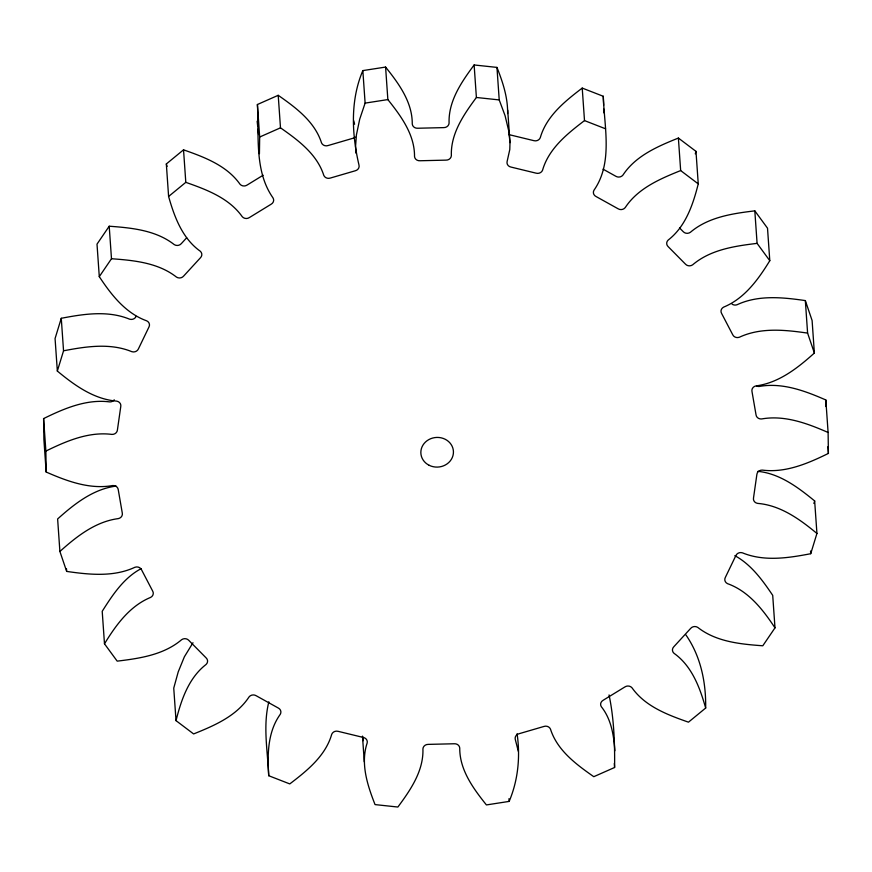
<?xml version="1.0" encoding="UTF-8"?>
<svg xmlns="http://www.w3.org/2000/svg" width="872" height="872" viewBox="0 0 872 872"><rect width="100%" height="100%" fill="white"/><g stroke="black" fill="none" stroke-linecap="round" stroke-linejoin="round"><path stroke-width="1.31" d="M517.085 733.723C520.399 756.602 518.186 780.004 509.161 801.401L486.413 804.932C473.343 788.571 459.566 769.954 459.74 748.023A5.123 4.654 -4 0 0 454.279 743.762L428.261 744.383A5.123 4.654 -4 0 0 422.92 748.895C423.694 770.946 410.418 790.097 397.872 807.036L375.047 804.594C367.472 785.291 360.278 763.534 367.177 742.944A5.123 4.654 -4 0 0 363.275 737.439L338.205 731.357A5.123 4.654 -4 0 0 331.709 734.344C325.496 756.013 306.955 770.804 289.777 783.917L268.718 775.72C267.366 754.89 267.508 731.957 280.272 714.31A5.123 4.654 -4 0 0 278.255 708.01L256.172 695.736A5.123 4.654 -4 0 0 249.043 696.935C236.399 716.206 214.196 725.668 193.617 733.941L176.024 720.643C181.213 699.987 188.592 678.002 206.086 664.453A5.123 4.654 -4 0 0 206.097 657.87L188.81 640.375A5.123 4.654 -4 0 0 181.616 639.71C163.783 654.883 139.64 658.447 117.186 661.139L104.487 643.808C115.911 625.169 129.677 605.996 150.616 597.407A5.123 4.654 -4 0 0 152.665 591.063L141.547 569.787A5.123 4.654 -4 0 0 134.888 567.291C113.556 577.22 89.216 574.67 66.664 571.411L59.896 551.475C76.562 536.52 95.43 521.587 118.352 518.6A5.123 4.654 -4 0 0 122.276 513.009L118.243 489.661A5.123 4.654 -4 0 0 112.641 485.562C89.642 489.639 66.904 481.104 46.172 472.035L45.878 451.086C66.272 441.09 88.661 431.433 111.921 434.409A5.123 4.654 -4 0 0 117.404 430.038L120.772 406.516A5.123 4.654 -4 0 0 116.684 401.131C93.805 399.256 74.447 385.25 57.345 371.058L63.547 350.806C85.892 346.511 110.079 342.74 131.836 351.678A5.123 4.654 -4 0 0 138.419 348.876L148.927 327.076A5.123 4.654 -4 0 0 146.692 320.831C125.568 313.266 111.213 294.725 99.288 276.653L111.485 258.733C133.917 260.357 158.137 262.712 176.482 277.089A5.123 4.654 -4 0 0 183.643 276.075L200.44 257.774A5.123 4.654 -4 0 0 200.233 251.191C182.324 238.448 174.367 216.801 168.601 196.473L185.801 182.346C206.555 189.616 229.031 198.009 242.242 216.692A5.123 4.654 -4 0 0 249.403 217.553L271.116 204.233A5.123 4.654 -4 0 0 272.969 197.835C254.134 170.988 259.169 135.487 257.404 104.509L278.212 95.31C295.75 107.583 314.727 121.546 321.517 142.866A5.123 4.654 -4 0 0 328.101 145.537L352.975 138.267A5.123 4.654 -4 0 0 355.296 137.078M259.431 153.723L259.671 137.024L257.404 104.509M518.317 751.337L515.276 739.412A5.123 4.654 -4 0 1 519.025 733.734L543.899 726.463A5.123 4.654 -4 0 1 550.483 729.134C557.273 750.454 576.25 764.417 593.788 776.69L614.597 767.491C614.847 743.282 614.041 718.659 609.048 694.929M507.613 113.567C507.918 97.588 502.784 82.088 496.953 67.406L474.128 64.964C461.582 81.903 448.306 101.054 449.08 123.105A5.123 4.654 -4 0 1 443.739 127.617L417.721 128.239A5.123 4.654 -4 0 1 412.26 123.977C412.434 102.046 398.657 83.429 385.588 67.068L362.839 70.599C350.13 100.422 351.754 134.179 358.992 165.091A5.123 4.654 -4 0 1 355.253 170.781L330.379 178.041A5.123 4.654 -4 0 1 323.795 175.381C317.005 154.061 298.028 140.098 280.49 127.824L278.212 95.31M507.711 110.134L509.989 142.648L509.793 149.515L507.101 161.571A5.123 4.654 -4 0 0 511.003 167.075L536.062 173.157A5.123 4.654 -4 0 0 542.569 170.171C548.782 148.502 567.323 133.71 584.502 120.598L582.224 88.083L603.282 96.28C604.242 127.149 613.103 162.781 593.996 190.205A5.123 4.654 -4 0 0 596.023 196.505L618.095 208.779A5.123 4.654 -4 0 0 625.235 207.58C637.879 188.308 660.071 178.847 680.661 170.574L698.254 183.872C693.055 204.528 685.686 226.513 668.192 240.062A5.123 4.654 -4 0 0 668.17 246.645L685.468 264.14A5.123 4.654 -4 0 0 692.662 264.805C710.484 249.632 734.638 246.068 757.092 243.375L769.791 260.695C758.368 279.345 744.59 298.518 723.662 307.108A5.123 4.654 -4 0 0 721.613 313.451L732.72 334.728A5.123 4.654 -4 0 0 739.391 337.224C760.722 327.294 785.062 329.845 807.603 333.104L814.372 353.04C797.706 367.995 778.849 382.928 755.926 385.915A5.123 4.654 -4 0 0 751.991 391.506L756.035 414.854A5.123 4.654 -4 0 0 761.627 418.952C784.626 414.876 807.363 423.411 828.106 432.479L828.4 453.418C807.995 463.424 785.618 473.082 762.357 470.106A5.123 4.654 -4 0 0 756.874 474.477L753.506 497.999A5.123 4.654 -4 0 0 757.583 503.384C780.462 505.259 799.831 519.265 816.933 533.457L810.731 553.709C788.375 558.004 764.199 561.775 742.443 552.837A5.123 4.654 -4 0 0 735.848 555.638L725.341 577.438A5.123 4.654 -4 0 0 727.575 583.673C748.699 591.249 763.054 609.779 774.99 627.862L762.793 645.781C740.361 644.157 716.141 641.803 697.796 627.426A5.123 4.654 -4 0 0 690.624 628.439L673.838 646.741A5.123 4.654 -4 0 0 674.034 653.324C691.943 666.066 699.911 687.714 705.666 708.042L688.466 722.169C667.723 714.898 645.236 706.505 632.026 687.823A5.123 4.654 -4 0 0 624.864 686.962L603.152 700.281A5.123 4.654 -4 0 0 601.309 706.68C611.283 719.171 613.823 735.303 614.847 750.792M268.849 701.786C262.766 726.038 267.726 751.184 268.718 775.72M695.289 153.864L695.976 151.357L678.383 138.059C657.804 146.333 635.601 155.794 622.957 175.065A5.123 4.654 -4 0 1 615.828 176.264L603.043 169.157M136.152 316.362A5.123 4.654 -4 0 1 129.557 319.163C107.801 310.225 83.625 313.996 61.269 318.291L55.067 338.543L57.345 371.058M813.881 503.482L814.655 500.942C798.174 487.47 779.819 473.594 757.953 471.338M362.839 70.599L365.117 103.114L359.722 119.137L356.419 134.898L355.569 146.322L355.961 153.178M186.673 237.784L181.376 243.561A5.123 4.654 -4 0 1 174.204 244.574C155.859 230.197 131.639 227.843 109.207 226.219L97.01 244.138L99.288 276.653M474.128 64.964L476.395 97.479C463.85 114.417 450.584 133.558 451.358 155.619A5.123 4.654 -4 0 1 446.017 160.132L419.999 160.753A5.123 4.654 -4 0 1 414.527 156.491C414.712 134.561 400.924 115.943 387.855 99.582L385.588 67.068M192.985 642.751L184.374 656.801L178.226 671.876L173.746 688.128L176.024 720.643M168.601 196.473L166.334 163.958L183.534 149.831C204.277 157.102 226.764 165.495 239.974 184.177A5.123 4.654 -4 0 0 247.136 185.038L263.126 175.228M582.224 88.083C565.045 101.196 546.504 115.987 540.291 137.656A5.123 4.654 -4 0 1 533.795 140.643L508.725 134.561M141.286 568.588C123.824 577.722 112.477 595.086 102.209 611.305L104.487 643.808M46.172 472.035L43.894 439.521L43.6 418.582C64.005 408.576 86.383 398.918 109.643 401.894A5.123 4.654 -4 0 0 114.254 399.812M259.671 137.024L280.49 127.824M116.074 486.086C93.151 489.072 74.294 504.005 57.628 518.96L59.896 551.475M365.117 103.114L387.855 99.582M769.791 260.695L767.513 228.192L754.814 210.861C732.36 213.553 708.217 217.117 690.384 232.29A5.123 4.654 -4 0 1 683.19 231.625L679.55 227.941M476.395 97.479L499.22 99.92L505.073 115.671L508.823 131.28L509.989 142.648M814.372 353.04L812.105 320.525L805.336 300.589C782.784 297.33 758.444 294.78 737.113 304.71A5.123 4.654 -4 0 1 732.044 304.121M584.502 120.598L605.56 128.794M828.106 432.479L825.828 399.965C805.096 390.896 782.358 382.361 759.359 386.438A5.123 4.654 -4 0 1 756.743 386.078M734.834 555.649C751.173 564.511 762.531 580.24 772.712 595.347L774.99 627.862M685.817 634.783C700.728 656.202 706.08 682.264 705.666 708.042M166.334 163.958L167.086 166.432M353.683 120.663L354.599 124.238M257.153 121.208L257.72 126.516M258.014 129.165L258.581 134.473M362.796 736.927L363.177 740.72M827.931 446.649L828.4 453.418M805.336 300.589L807.603 333.104M814.655 500.942L816.933 533.457M810.535 550.995L810.731 553.709M754.814 210.861L757.092 243.375M695.976 151.357L698.254 183.872M678.383 138.059L680.661 170.574M614.313 763.425L614.597 767.491M496.953 67.406L499.22 99.92M508.965 798.698L509.161 801.401M362.48 736.121L364.289 761.866M183.534 149.831L185.801 182.346M109.207 226.219L111.485 258.733M61.269 318.291L63.547 350.806M66.479 568.697L66.664 571.411M43.6 418.582L45.878 451.086M603.282 96.28L603.675 105.261M603.838 109.109L604.002 112.957M825.828 399.965L825.926 406.516M429.166 465.299A16.306 14.835 -4 0 0 453.44 451.87A16.306 14.835 -4 0 0 428.806 439.608A16.306 14.835 -4 0 0 429.166 465.299"/></g></svg>
